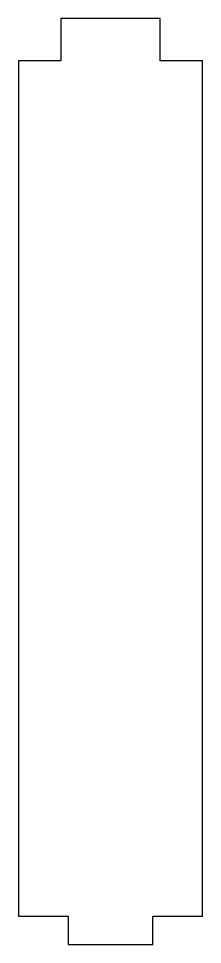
# Model space of a CAD drawing. Extents: x -74 to -61, y -49.5 to 16.
import ezdxf

# ---------------------------------------------------------------- set-up
doc = ezdxf.new("R2010")
doc.units = 0
doc.layers.get('0').update_dxf_attribs({"linetype": 'continuous'})

# ---------------------------------------------------------------- blocks, each defined once
blk = doc.blocks.new('PAD006')
at = {"color": 0}
for p, q in [((-64, 16), (-71, 16)), ((-71, 16), (-71, 13)), ((-64, 13), (-64, 16)), ((-71, 13), (-74, 13)), ((-74, 13), (-74, -47.5)), ((-61, 13), (-64, 13)), ((-61, -47.5), (-61, 13)), ((-74, -47.5), (-70.5, -47.5)), ((-70.5, -47.5), (-70.5, -49.5)), ((-64.5, -49.5), (-64.5, -47.5)), ((-64.5, -47.5), (-61, -47.5)), ((-70.5, -49.5), (-64.5, -49.5))]:
    blk.add_line(p, q, dxfattribs=at)

msp = doc.modelspace()

# ---------------------------------------------------------------- block references
at = {"color": 0}
msp.add_blockref('PAD006', (0, 0), dxfattribs=at)

doc.saveas('drawing.dxf')
